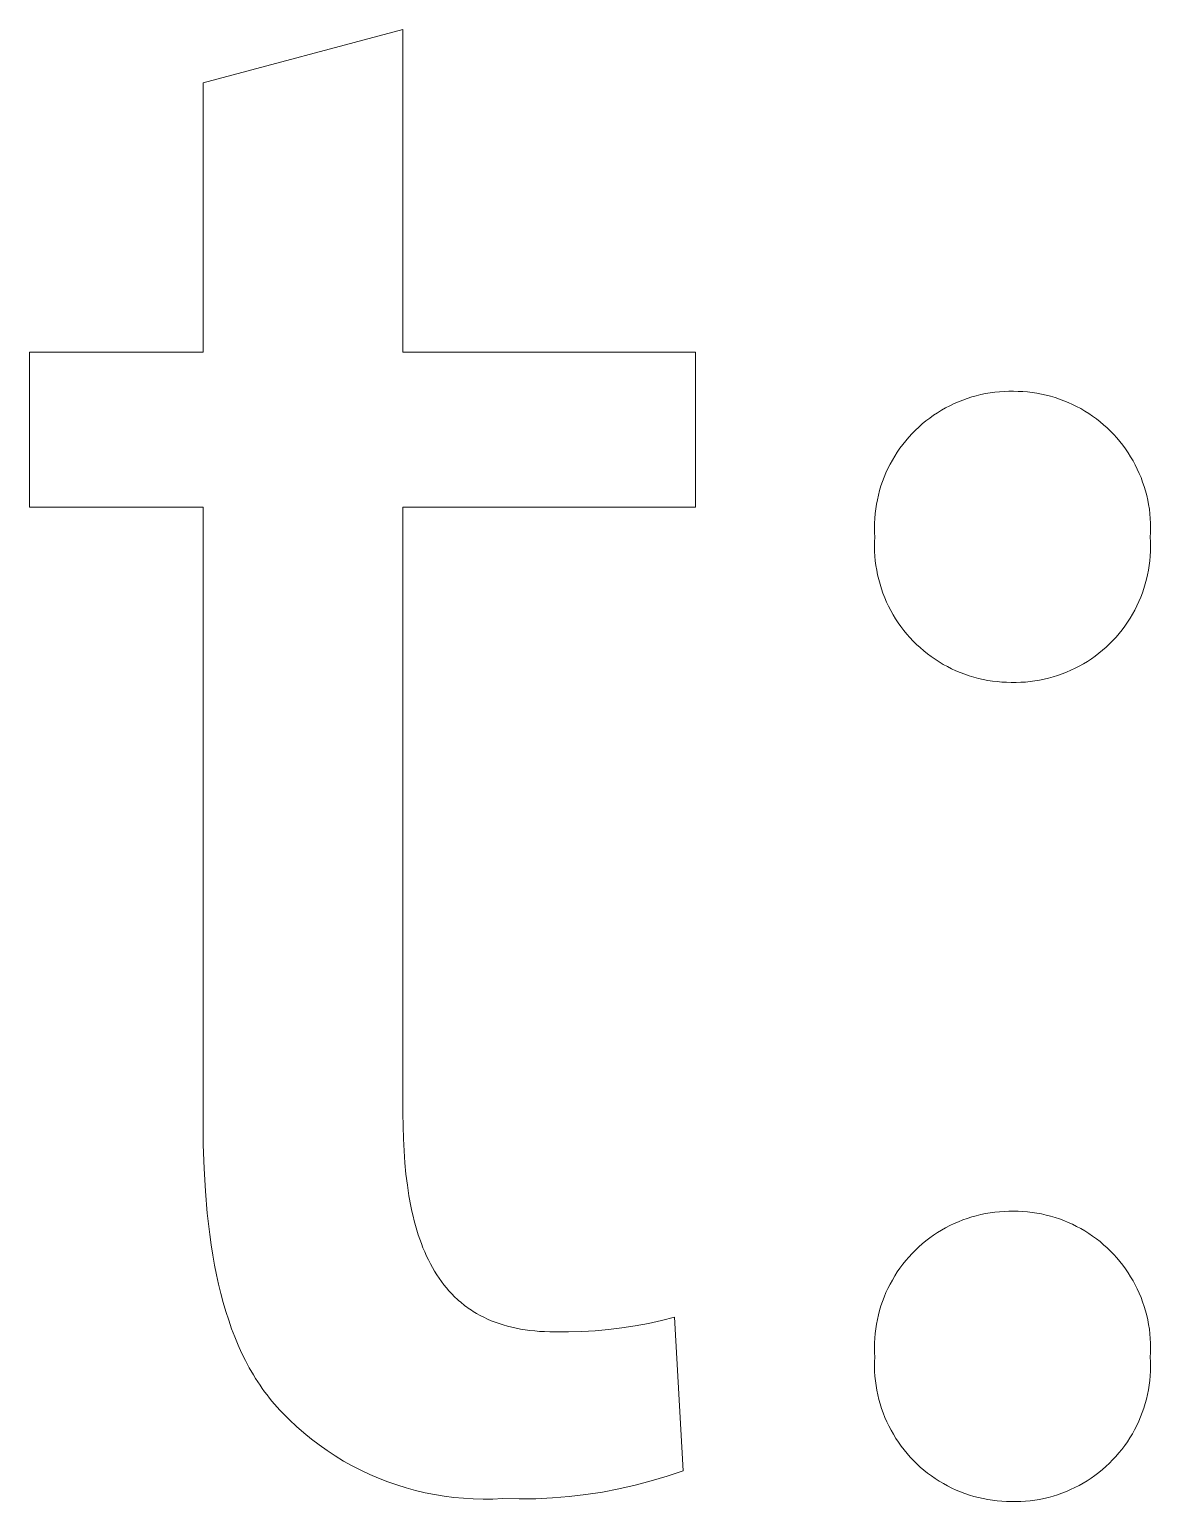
# Model space of a CAD drawing. Header units: millimetres. Extents: x 3269 to 7089, y 1744 to 4413.
# Drawn here: x 5793.03 to 5811.51, y 1911.49 to 1935.75 of the extents above; entities that cross this region are included whole.
import ezdxf

# ---------------------------------------------------------------- set-up
doc = ezdxf.new("R2010")
doc.units = ezdxf.units.MM
doc.header["$MEASUREMENT"] = 0
doc.layers.add('Domyślny', color=7, linetype='Continuous', true_color=0x000000)

msp = doc.modelspace()

# ---------------------------------------------------------------- linework, layer by layer
at = {"layer": 'Domyślny', "color": 18, "lineweight": 15, "true_color": 0x000000}
for p, q in [((5795.892, 1934.871), (5799.187, 1935.749)), ((5799.187, 1935.749), (5799.187, 1930.432)), ((5795.892, 1930.432), (5795.892, 1934.871)), ((5793.03, 1927.875), (5793.03, 1930.432)), ((5793.03, 1930.432), (5795.892, 1930.432)), ((5799.187, 1930.432), (5804.008, 1930.432)), ((5804.008, 1930.432), (5804.008, 1927.875)), ((5808.636, 1929.714), (5808.712, 1929.732)), ((5808.712, 1929.732), (5808.788, 1929.748)), ((5808.788, 1929.748), (5808.865, 1929.761)), ((5808.865, 1929.761), (5808.942, 1929.771)), ((5808.942, 1929.771), (5809.019, 1929.779)), ((5809.019, 1929.779), (5809.097, 1929.784)), ((5809.097, 1929.784), (5809.175, 1929.787)), ((5809.175, 1929.787), (5809.252, 1929.787)), ((5809.252, 1929.787), (5809.329, 1929.786)), ((5809.329, 1929.786), (5809.406, 1929.782)), ((5809.406, 1929.782), (5809.483, 1929.776)), ((5809.483, 1929.776), (5809.56, 1929.767)), ((5809.56, 1929.767), (5809.636, 1929.755)), ((5809.636, 1929.755), (5809.711, 1929.741)), ((5809.711, 1929.741), (5809.787, 1929.724)), ((5809.787, 1929.724), (5809.861, 1929.705)), ((5808.064, 1929.475), (5808.131, 1929.513)), ((5808.131, 1929.513), (5808.2, 1929.549)), ((5808.2, 1929.549), (5808.27, 1929.583)), ((5808.27, 1929.583), (5808.342, 1929.614)), ((5808.342, 1929.614), (5808.414, 1929.643)), ((5808.414, 1929.643), (5808.487, 1929.669)), ((5808.487, 1929.669), (5808.561, 1929.693)), ((5808.561, 1929.693), (5808.636, 1929.714)), ((5809.861, 1929.705), (5809.935, 1929.683)), ((5809.935, 1929.683), (5810.008, 1929.659)), ((5810.008, 1929.659), (5810.08, 1929.632)), ((5810.08, 1929.632), (5810.151, 1929.603)), ((5810.151, 1929.603), (5810.222, 1929.571)), ((5810.222, 1929.571), (5810.291, 1929.537)), ((5810.291, 1929.537), (5810.358, 1929.501)), ((5810.358, 1929.501), (5810.425, 1929.462)), ((5807.689, 1929.198), (5807.747, 1929.249)), ((5807.747, 1929.249), (5807.807, 1929.299)), ((5807.807, 1929.299), (5807.869, 1929.346)), ((5807.869, 1929.346), (5807.932, 1929.391)), ((5807.932, 1929.391), (5807.997, 1929.434)), ((5807.997, 1929.434), (5808.064, 1929.475)), ((5810.425, 1929.462), (5810.49, 1929.421)), ((5810.49, 1929.421), (5810.554, 1929.378)), ((5810.554, 1929.378), (5810.616, 1929.332)), ((5810.616, 1929.332), (5810.677, 1929.285)), ((5810.677, 1929.285), (5810.736, 1929.235)), ((5810.736, 1929.235), (5810.793, 1929.184)), ((5807.474, 1928.973), (5807.525, 1929.032)), ((5807.525, 1929.032), (5807.578, 1929.089)), ((5807.578, 1929.089), (5807.632, 1929.144)), ((5807.632, 1929.144), (5807.689, 1929.198)), ((5810.793, 1929.184), (5810.848, 1929.13)), ((5810.848, 1929.13), (5810.902, 1929.075)), ((5810.902, 1929.075), (5810.954, 1929.018)), ((5810.954, 1929.018), (5811.003, 1928.959)), ((5807.293, 1928.72), (5807.335, 1928.786)), ((5807.335, 1928.786), (5807.379, 1928.85)), ((5807.379, 1928.85), (5807.426, 1928.912)), ((5807.426, 1928.912), (5807.474, 1928.973)), ((5811.003, 1928.959), (5811.051, 1928.899)), ((5811.051, 1928.899), (5811.097, 1928.837)), ((5811.097, 1928.837), (5811.14, 1928.773)), ((5811.14, 1928.773), (5811.181, 1928.708)), ((5807.148, 1928.445), (5807.181, 1928.516)), ((5807.181, 1928.516), (5807.216, 1928.585)), ((5807.216, 1928.585), (5807.253, 1928.653)), ((5807.253, 1928.653), (5807.293, 1928.72)), ((5811.181, 1928.708), (5811.22, 1928.642)), ((5811.22, 1928.642), (5811.257, 1928.574)), ((5811.257, 1928.574), (5811.291, 1928.505)), ((5807.065, 1928.227), (5807.091, 1928.301)), ((5807.091, 1928.301), (5807.118, 1928.373)), ((5807.118, 1928.373), (5807.148, 1928.445)), ((5811.291, 1928.505), (5811.323, 1928.435)), ((5811.323, 1928.435), (5811.352, 1928.364)), ((5811.352, 1928.364), (5811.379, 1928.292)), ((5811.379, 1928.292), (5811.404, 1928.219)), ((5807.006, 1928.001), (5807.023, 1928.077)), ((5807.023, 1928.077), (5807.043, 1928.152)), ((5807.043, 1928.152), (5807.065, 1928.227)), ((5811.404, 1928.219), (5811.426, 1928.145)), ((5811.426, 1928.145), (5811.445, 1928.07)), ((5811.445, 1928.07), (5811.462, 1927.995)), ((5795.892, 1927.875), (5793.03, 1927.875)), ((5795.892, 1917.775), (5795.892, 1927.875)), ((5804.008, 1927.875), (5799.187, 1927.875)), ((5799.187, 1927.875), (5799.187, 1917.889)), ((5806.969, 1927.771), (5806.979, 1927.848)), ((5806.979, 1927.848), (5806.991, 1927.925)), ((5806.991, 1927.925), (5807.006, 1928.001)), ((5811.462, 1927.995), (5811.477, 1927.92)), ((5811.477, 1927.92), (5811.489, 1927.843)), ((5811.489, 1927.843), (5811.498, 1927.767)), ((5806.957, 1927.538), (5806.959, 1927.616)), ((5806.959, 1927.46), (5806.957, 1927.538)), ((5806.959, 1927.616), (5806.963, 1927.693)), ((5806.963, 1927.693), (5806.969, 1927.771)), ((5811.498, 1927.767), (5811.504, 1927.69)), ((5811.504, 1927.69), (5811.508, 1927.613)), ((5811.508, 1927.613), (5811.509, 1927.536)), ((5811.509, 1927.536), (5811.508, 1927.459)), ((5806.958, 1927.226), (5806.959, 1927.304)), ((5806.963, 1927.382), (5806.959, 1927.46)), ((5806.959, 1927.304), (5806.963, 1927.382)), ((5811.508, 1927.459), (5811.504, 1927.382)), ((5811.504, 1927.382), (5811.508, 1927.305)), ((5811.508, 1927.305), (5811.509, 1927.227)), ((5806.96, 1927.148), (5806.958, 1927.226)), ((5806.965, 1927.069), (5806.96, 1927.148)), ((5806.972, 1926.991), (5806.965, 1927.069)), ((5811.504, 1927.072), (5811.497, 1926.995)), ((5811.508, 1927.15), (5811.504, 1927.072)), ((5811.509, 1927.227), (5811.508, 1927.15)), ((5806.982, 1926.914), (5806.972, 1926.991)), ((5806.995, 1926.837), (5806.982, 1926.914)), ((5807.011, 1926.76), (5806.995, 1926.837)), ((5811.476, 1926.841), (5811.461, 1926.765)), ((5811.488, 1926.918), (5811.476, 1926.841)), ((5811.497, 1926.995), (5811.488, 1926.918)), ((5807.029, 1926.684), (5807.011, 1926.76)), ((5807.05, 1926.608), (5807.029, 1926.684)), ((5807.073, 1926.533), (5807.05, 1926.608)), ((5811.423, 1926.614), (5811.401, 1926.54)), ((5811.443, 1926.689), (5811.423, 1926.614)), ((5811.461, 1926.765), (5811.443, 1926.689)), ((5807.099, 1926.459), (5807.073, 1926.533)), ((5807.127, 1926.386), (5807.099, 1926.459)), ((5807.158, 1926.315), (5807.127, 1926.386)), ((5811.348, 1926.394), (5811.318, 1926.322)), ((5811.376, 1926.466), (5811.348, 1926.394)), ((5811.401, 1926.54), (5811.376, 1926.466)), ((5807.192, 1926.244), (5807.158, 1926.315)), ((5807.228, 1926.174), (5807.192, 1926.244)), ((5807.266, 1926.106), (5807.228, 1926.174)), ((5807.307, 1926.039), (5807.266, 1926.106)), ((5811.213, 1926.115), (5811.173, 1926.048)), ((5811.25, 1926.183), (5811.213, 1926.115)), ((5811.285, 1926.252), (5811.25, 1926.183)), ((5811.318, 1926.322), (5811.285, 1926.252)), ((5807.35, 1925.974), (5807.307, 1926.039)), ((5807.395, 1925.91), (5807.35, 1925.974)), ((5807.443, 1925.847), (5807.395, 1925.91)), ((5807.492, 1925.787), (5807.443, 1925.847)), ((5811.04, 1925.857), (5810.991, 1925.796)), ((5811.086, 1925.919), (5811.04, 1925.857)), ((5811.131, 1925.983), (5811.086, 1925.919)), ((5811.173, 1926.048), (5811.131, 1925.983)), ((5807.544, 1925.728), (5807.492, 1925.787)), ((5807.598, 1925.671), (5807.544, 1925.728)), ((5807.653, 1925.616), (5807.598, 1925.671)), ((5807.711, 1925.563), (5807.653, 1925.616)), ((5810.833, 1925.625), (5810.777, 1925.572)), ((5810.888, 1925.68), (5810.833, 1925.625)), ((5810.941, 1925.737), (5810.888, 1925.68)), ((5810.991, 1925.796), (5810.941, 1925.737)), ((5807.77, 1925.511), (5807.711, 1925.563)), ((5807.831, 1925.462), (5807.77, 1925.511)), ((5807.894, 1925.415), (5807.831, 1925.462)), ((5807.958, 1925.371), (5807.894, 1925.415)), ((5808.024, 1925.328), (5807.958, 1925.371)), ((5810.533, 1925.38), (5810.468, 1925.337)), ((5810.596, 1925.425), (5810.533, 1925.38)), ((5810.658, 1925.472), (5810.596, 1925.425)), ((5810.718, 1925.521), (5810.658, 1925.472)), ((5810.777, 1925.572), (5810.718, 1925.521)), ((5808.091, 1925.288), (5808.024, 1925.328)), ((5808.16, 1925.251), (5808.091, 1925.288)), ((5808.23, 1925.215), (5808.16, 1925.251)), ((5808.301, 1925.182), (5808.23, 1925.215)), ((5808.373, 1925.152), (5808.301, 1925.182)), ((5808.446, 1925.124), (5808.373, 1925.152)), ((5808.521, 1925.099), (5808.446, 1925.124)), ((5810.052, 1925.131), (5809.978, 1925.105)), ((5810.124, 1925.159), (5810.052, 1925.131)), ((5810.195, 1925.19), (5810.124, 1925.159)), ((5810.265, 1925.223), (5810.195, 1925.19)), ((5810.334, 1925.259), (5810.265, 1925.223)), ((5810.402, 1925.297), (5810.334, 1925.259)), ((5810.468, 1925.337), (5810.402, 1925.297)), ((5808.596, 1925.076), (5808.521, 1925.099)), ((5808.671, 1925.056), (5808.596, 1925.076)), ((5808.748, 1925.039), (5808.671, 1925.056)), ((5808.825, 1925.024), (5808.748, 1925.039)), ((5808.902, 1925.012), (5808.825, 1925.024)), ((5808.98, 1925.003), (5808.902, 1925.012)), ((5809.058, 1924.996), (5808.98, 1925.003)), ((5809.136, 1924.992), (5809.058, 1924.996)), ((5809.214, 1924.991), (5809.136, 1924.992)), ((5809.292, 1924.99), (5809.214, 1924.991)), ((5809.369, 1924.992), (5809.292, 1924.99)), ((5809.447, 1924.997), (5809.369, 1924.992)), ((5809.524, 1925.005), (5809.447, 1924.997)), ((5809.601, 1925.015), (5809.524, 1925.005)), ((5809.678, 1925.027), (5809.601, 1925.015)), ((5809.754, 1925.043), (5809.678, 1925.027)), ((5809.829, 1925.061), (5809.754, 1925.043)), ((5809.904, 1925.082), (5809.829, 1925.061)), ((5809.978, 1925.105), (5809.904, 1925.082)), ((5799.187, 1917.889), (5799.189, 1917.677)), ((5795.896, 1917.373), (5795.892, 1917.775)), ((5799.189, 1917.677), (5799.194, 1917.471)), ((5795.909, 1916.984), (5795.896, 1917.373)), ((5799.194, 1917.471), (5799.204, 1917.271)), ((5799.204, 1917.271), (5799.218, 1917.077)), ((5795.93, 1916.607), (5795.909, 1916.984)), ((5799.218, 1917.077), (5799.236, 1916.889)), ((5799.236, 1916.889), (5799.259, 1916.707)), ((5799.259, 1916.707), (5799.286, 1916.531)), ((5795.961, 1916.243), (5795.93, 1916.607)), ((5799.286, 1916.531), (5799.317, 1916.361)), ((5796.001, 1915.892), (5795.961, 1916.243)), ((5799.317, 1916.361), (5799.334, 1916.278)), ((5799.334, 1916.278), (5799.353, 1916.197)), ((5799.353, 1916.197), (5799.373, 1916.118)), ((5808.414, 1916.134), (5808.487, 1916.16)), ((5808.487, 1916.16), (5808.561, 1916.183)), ((5808.561, 1916.183), (5808.636, 1916.204)), ((5808.636, 1916.204), (5808.712, 1916.223)), ((5808.712, 1916.223), (5808.788, 1916.239)), ((5808.788, 1916.239), (5808.865, 1916.252)), ((5808.865, 1916.252), (5808.942, 1916.262)), ((5808.942, 1916.262), (5809.019, 1916.27)), ((5809.019, 1916.27), (5809.097, 1916.275)), ((5809.097, 1916.275), (5809.175, 1916.278)), ((5809.175, 1916.278), (5809.252, 1916.277)), ((5809.252, 1916.277), (5809.329, 1916.276)), ((5809.329, 1916.276), (5809.406, 1916.273)), ((5809.406, 1916.273), (5809.483, 1916.266)), ((5809.483, 1916.266), (5809.56, 1916.258)), ((5809.56, 1916.258), (5809.636, 1916.246)), ((5809.636, 1916.246), (5809.711, 1916.232)), ((5809.711, 1916.232), (5809.787, 1916.215)), ((5809.787, 1916.215), (5809.861, 1916.196)), ((5809.861, 1916.196), (5809.935, 1916.174)), ((5809.935, 1916.174), (5810.008, 1916.15)), ((5810.008, 1916.15), (5810.08, 1916.123)), ((5799.373, 1916.118), (5799.394, 1916.04)), ((5799.394, 1916.04), (5799.416, 1915.963)), ((5799.416, 1915.963), (5799.439, 1915.889)), ((5807.932, 1915.882), (5807.997, 1915.925)), ((5807.997, 1915.925), (5808.064, 1915.966)), ((5808.064, 1915.966), (5808.131, 1916.004)), ((5808.131, 1916.004), (5808.2, 1916.04)), ((5808.2, 1916.04), (5808.27, 1916.074)), ((5808.27, 1916.074), (5808.342, 1916.105)), ((5808.342, 1916.105), (5808.414, 1916.134)), ((5810.08, 1916.123), (5810.151, 1916.094)), ((5810.151, 1916.094), (5810.222, 1916.062)), ((5810.222, 1916.062), (5810.291, 1916.028)), ((5810.291, 1916.028), (5810.358, 1915.991)), ((5810.358, 1915.991), (5810.425, 1915.953)), ((5810.425, 1915.953), (5810.49, 1915.912)), ((5810.49, 1915.912), (5810.554, 1915.869)), ((5796.025, 1915.722), (5796.001, 1915.892)), ((5796.052, 1915.555), (5796.025, 1915.722)), ((5799.439, 1915.889), (5799.464, 1915.815)), ((5799.464, 1915.815), (5799.49, 1915.744)), ((5799.49, 1915.744), (5799.517, 1915.674)), ((5799.517, 1915.674), (5799.545, 1915.606)), ((5807.632, 1915.635), (5807.689, 1915.689)), ((5807.689, 1915.689), (5807.747, 1915.74)), ((5807.747, 1915.74), (5807.807, 1915.79)), ((5807.807, 1915.79), (5807.869, 1915.837)), ((5807.869, 1915.837), (5807.932, 1915.882)), ((5810.554, 1915.869), (5810.616, 1915.823)), ((5810.616, 1915.823), (5810.677, 1915.776)), ((5810.677, 1915.776), (5810.736, 1915.726)), ((5810.736, 1915.726), (5810.793, 1915.675)), ((5810.793, 1915.675), (5810.848, 1915.621)), ((5796.081, 1915.391), (5796.052, 1915.555)), ((5799.545, 1915.606), (5799.575, 1915.539)), ((5799.575, 1915.539), (5799.606, 1915.474)), ((5799.606, 1915.474), (5799.638, 1915.411)), ((5799.638, 1915.411), (5799.672, 1915.349)), ((5807.426, 1915.403), (5807.474, 1915.464)), ((5807.474, 1915.464), (5807.525, 1915.523)), ((5807.525, 1915.523), (5807.578, 1915.58)), ((5807.578, 1915.58), (5807.632, 1915.635)), ((5810.848, 1915.621), (5810.902, 1915.566)), ((5810.902, 1915.566), (5810.954, 1915.509)), ((5810.954, 1915.509), (5811.003, 1915.45)), ((5811.003, 1915.45), (5811.051, 1915.39)), ((5796.113, 1915.231), (5796.081, 1915.391)), ((5796.147, 1915.074), (5796.113, 1915.231)), ((5799.672, 1915.349), (5799.707, 1915.289)), ((5799.707, 1915.289), (5799.743, 1915.231)), ((5799.743, 1915.231), (5799.781, 1915.174)), ((5799.781, 1915.174), (5799.82, 1915.119)), ((5807.253, 1915.144), (5807.293, 1915.211)), ((5807.293, 1915.211), (5807.335, 1915.277)), ((5807.335, 1915.277), (5807.379, 1915.34)), ((5807.379, 1915.34), (5807.426, 1915.403)), ((5811.051, 1915.39), (5811.097, 1915.327)), ((5811.097, 1915.327), (5811.14, 1915.264)), ((5811.14, 1915.264), (5811.181, 1915.199)), ((5811.181, 1915.199), (5811.22, 1915.132)), ((5796.185, 1914.921), (5796.147, 1915.074)), ((5799.82, 1915.119), (5799.86, 1915.066)), ((5799.86, 1915.066), (5799.902, 1915.014)), ((5799.902, 1915.014), (5799.945, 1914.964)), ((5799.945, 1914.964), (5799.99, 1914.916)), ((5807.118, 1914.864), (5807.148, 1914.936)), ((5807.148, 1914.936), (5807.181, 1915.006)), ((5807.181, 1915.006), (5807.216, 1915.076)), ((5807.216, 1915.076), (5807.253, 1915.144)), ((5811.22, 1915.132), (5811.257, 1915.065)), ((5811.257, 1915.065), (5811.291, 1914.996)), ((5811.291, 1914.996), (5811.323, 1914.926)), ((5811.323, 1914.926), (5811.352, 1914.854)), ((5796.225, 1914.771), (5796.185, 1914.921)), ((5796.268, 1914.624), (5796.225, 1914.771)), ((5799.99, 1914.916), (5800.036, 1914.869)), ((5800.036, 1914.869), (5800.084, 1914.825)), ((5800.084, 1914.825), (5800.108, 1914.803)), ((5800.108, 1914.803), (5800.133, 1914.782)), ((5800.133, 1914.782), (5800.158, 1914.761)), ((5800.158, 1914.761), (5800.183, 1914.74)), ((5800.183, 1914.74), (5800.209, 1914.72)), ((5800.209, 1914.72), (5800.235, 1914.701)), ((5800.235, 1914.701), (5800.262, 1914.682)), ((5800.262, 1914.682), (5800.288, 1914.663)), ((5807.043, 1914.643), (5807.065, 1914.718)), ((5807.065, 1914.718), (5807.091, 1914.791)), ((5807.091, 1914.791), (5807.118, 1914.864)), ((5811.352, 1914.854), (5811.379, 1914.782)), ((5811.379, 1914.782), (5811.404, 1914.709)), ((5811.404, 1914.709), (5811.426, 1914.636)), ((5796.314, 1914.481), (5796.268, 1914.624)), ((5796.363, 1914.342), (5796.314, 1914.481)), ((5800.288, 1914.663), (5800.316, 1914.645)), ((5800.316, 1914.645), (5800.343, 1914.627)), ((5800.343, 1914.627), (5800.371, 1914.61)), ((5800.371, 1914.61), (5800.4, 1914.593)), ((5800.4, 1914.593), (5800.458, 1914.56)), ((5800.458, 1914.56), (5800.518, 1914.53)), ((5800.518, 1914.53), (5800.579, 1914.501)), ((5800.579, 1914.501), (5800.641, 1914.474)), ((5800.641, 1914.474), (5800.706, 1914.449)), ((5800.706, 1914.449), (5800.772, 1914.425)), ((5803.233, 1914.429), (5803.45, 1914.476)), ((5803.45, 1914.476), (5803.664, 1914.531)), ((5803.664, 1914.531), (5803.804, 1912)), ((5806.991, 1914.416), (5807.006, 1914.492)), ((5807.006, 1914.492), (5807.023, 1914.568)), ((5807.023, 1914.568), (5807.043, 1914.643)), ((5811.426, 1914.636), (5811.445, 1914.561)), ((5811.445, 1914.561), (5811.462, 1914.486)), ((5811.462, 1914.486), (5811.477, 1914.41)), ((5796.415, 1914.206), (5796.363, 1914.342)), ((5796.47, 1914.073), (5796.415, 1914.206)), ((5800.772, 1914.425), (5800.839, 1914.404)), ((5800.839, 1914.404), (5800.908, 1914.384)), ((5800.908, 1914.384), (5800.979, 1914.366)), ((5800.979, 1914.366), (5801.052, 1914.35)), ((5801.052, 1914.35), (5801.126, 1914.336)), ((5801.126, 1914.336), (5801.202, 1914.324)), ((5801.202, 1914.324), (5801.279, 1914.313)), ((5801.279, 1914.313), (5801.358, 1914.305)), ((5801.358, 1914.305), (5801.439, 1914.298)), ((5801.439, 1914.298), (5801.522, 1914.293)), ((5801.522, 1914.293), (5801.606, 1914.29)), ((5801.606, 1914.29), (5801.693, 1914.289)), ((5801.693, 1914.289), (5801.914, 1914.288)), ((5801.914, 1914.288), (5802.135, 1914.294)), ((5802.135, 1914.294), (5802.357, 1914.307)), ((5802.357, 1914.307), (5802.577, 1914.327)), ((5802.577, 1914.327), (5802.797, 1914.354)), ((5802.797, 1914.354), (5803.016, 1914.388)), ((5803.016, 1914.388), (5803.233, 1914.429)), ((5806.963, 1914.184), (5806.969, 1914.262)), ((5806.969, 1914.262), (5806.979, 1914.339)), ((5806.979, 1914.339), (5806.991, 1914.416)), ((5811.477, 1914.41), (5811.489, 1914.334)), ((5811.489, 1914.334), (5811.498, 1914.258)), ((5811.498, 1914.258), (5811.504, 1914.181)), ((5796.528, 1913.945), (5796.47, 1914.073)), ((5806.957, 1914.029), (5806.959, 1914.107)), ((5806.959, 1913.951), (5806.957, 1914.029)), ((5806.959, 1914.107), (5806.963, 1914.184)), ((5811.504, 1914.181), (5811.508, 1914.104)), ((5811.508, 1914.104), (5811.509, 1914.027)), ((5811.509, 1914.027), (5811.508, 1913.95)), ((5796.59, 1913.82), (5796.528, 1913.945)), ((5796.654, 1913.698), (5796.59, 1913.82)), ((5806.963, 1913.873), (5806.959, 1913.951)), ((5806.959, 1913.717), (5806.96, 1913.795)), ((5806.961, 1913.639), (5806.959, 1913.717)), ((5806.96, 1913.795), (5806.963, 1913.873)), ((5811.508, 1913.95), (5811.504, 1913.873)), ((5811.504, 1913.873), (5811.508, 1913.796)), ((5811.509, 1913.719), (5811.507, 1913.641)), ((5811.508, 1913.796), (5811.509, 1913.719)), ((5796.722, 1913.581), (5796.654, 1913.698)), ((5796.758, 1913.523), (5796.722, 1913.581)), ((5796.794, 1913.467), (5796.758, 1913.523)), ((5806.966, 1913.561), (5806.961, 1913.639)), ((5806.974, 1913.484), (5806.966, 1913.561)), ((5806.984, 1913.406), (5806.974, 1913.484)), ((5811.496, 1913.487), (5811.486, 1913.41)), ((5811.503, 1913.564), (5811.496, 1913.487)), ((5811.507, 1913.641), (5811.503, 1913.564)), ((5796.831, 1913.411), (5796.794, 1913.467)), ((5796.868, 1913.356), (5796.831, 1913.411)), ((5796.907, 1913.303), (5796.868, 1913.356)), ((5796.947, 1913.25), (5796.907, 1913.303)), ((5796.987, 1913.198), (5796.947, 1913.25)), ((5806.997, 1913.329), (5806.984, 1913.406)), ((5807.013, 1913.253), (5806.997, 1913.329)), ((5807.031, 1913.177), (5807.013, 1913.253)), ((5811.459, 1913.258), (5811.441, 1913.182)), ((5811.474, 1913.334), (5811.459, 1913.258)), ((5811.486, 1913.41), (5811.474, 1913.334)), ((5797.028, 1913.147), (5796.987, 1913.198)), ((5797.07, 1913.097), (5797.028, 1913.147)), ((5797.113, 1913.049), (5797.07, 1913.097)), ((5797.157, 1913.001), (5797.113, 1913.049)), ((5797.202, 1912.954), (5797.157, 1913.001)), ((5807.052, 1913.102), (5807.031, 1913.177)), ((5807.076, 1913.027), (5807.052, 1913.102)), ((5807.102, 1912.954), (5807.076, 1913.027)), ((5811.398, 1913.034), (5811.373, 1912.961)), ((5811.421, 1913.108), (5811.398, 1913.034)), ((5811.441, 1913.182), (5811.421, 1913.108)), ((5797.316, 1912.84), (5797.202, 1912.954)), ((5797.433, 1912.73), (5797.316, 1912.84)), ((5807.13, 1912.881), (5807.102, 1912.954)), ((5807.162, 1912.809), (5807.13, 1912.881)), ((5807.195, 1912.739), (5807.162, 1912.809)), ((5811.282, 1912.747), (5811.247, 1912.678)), ((5811.315, 1912.817), (5811.282, 1912.747)), ((5811.345, 1912.888), (5811.315, 1912.817)), ((5811.373, 1912.961), (5811.345, 1912.888)), ((5797.554, 1912.624), (5797.433, 1912.73)), ((5797.678, 1912.523), (5797.554, 1912.624)), ((5797.806, 1912.426), (5797.678, 1912.523)), ((5807.231, 1912.67), (5807.195, 1912.739)), ((5807.27, 1912.602), (5807.231, 1912.67)), ((5807.31, 1912.535), (5807.27, 1912.602)), ((5807.354, 1912.47), (5807.31, 1912.535)), ((5811.169, 1912.544), (5811.127, 1912.479)), ((5811.209, 1912.61), (5811.169, 1912.544)), ((5811.247, 1912.678), (5811.209, 1912.61)), ((5797.938, 1912.334), (5797.806, 1912.426)), ((5798.072, 1912.246), (5797.938, 1912.334)), ((5807.399, 1912.407), (5807.354, 1912.47)), ((5807.446, 1912.345), (5807.399, 1912.407)), ((5807.496, 1912.284), (5807.446, 1912.345)), ((5807.548, 1912.226), (5807.496, 1912.284)), ((5810.988, 1912.294), (5810.937, 1912.235)), ((5811.036, 1912.354), (5810.988, 1912.294)), ((5811.083, 1912.416), (5811.036, 1912.354)), ((5811.127, 1912.479), (5811.083, 1912.416)), ((5798.209, 1912.162), (5798.072, 1912.246)), ((5798.35, 1912.084), (5798.209, 1912.162)), ((5798.492, 1912.011), (5798.35, 1912.084)), ((5807.601, 1912.169), (5807.548, 1912.226)), ((5807.657, 1912.114), (5807.601, 1912.169)), ((5807.714, 1912.061), (5807.657, 1912.114)), ((5807.774, 1912.011), (5807.714, 1912.061)), ((5810.715, 1912.02), (5810.655, 1911.971)), ((5810.773, 1912.071), (5810.715, 1912.02)), ((5810.83, 1912.124), (5810.773, 1912.071)), ((5810.884, 1912.179), (5810.83, 1912.124)), ((5810.937, 1912.235), (5810.884, 1912.179)), ((5798.638, 1911.942), (5798.492, 1912.011)), ((5798.785, 1911.879), (5798.638, 1911.942)), ((5798.935, 1911.82), (5798.785, 1911.879)), ((5799.086, 1911.767), (5798.935, 1911.82)), ((5803.279, 1911.833), (5803.013, 1911.763)), ((5803.543, 1911.912), (5803.279, 1911.833)), ((5803.804, 1912), (5803.543, 1911.912)), ((5807.835, 1911.962), (5807.774, 1912.011)), ((5807.897, 1911.915), (5807.835, 1911.962)), ((5807.961, 1911.871), (5807.897, 1911.915)), ((5808.027, 1911.829), (5807.961, 1911.871)), ((5808.094, 1911.789), (5808.027, 1911.829)), ((5808.163, 1911.752), (5808.094, 1911.789)), ((5810.399, 1911.797), (5810.331, 1911.759)), ((5810.465, 1911.837), (5810.399, 1911.797)), ((5810.53, 1911.88), (5810.465, 1911.837)), ((5810.593, 1911.924), (5810.53, 1911.88)), ((5810.655, 1911.971), (5810.593, 1911.924)), ((5799.24, 1911.72), (5799.086, 1911.767)), ((5799.394, 1911.677), (5799.24, 1911.72)), ((5799.551, 1911.64), (5799.394, 1911.677)), ((5799.708, 1911.608), (5799.551, 1911.64)), ((5799.867, 1911.582), (5799.708, 1911.608)), ((5800.026, 1911.562), (5799.867, 1911.582)), ((5800.186, 1911.547), (5800.026, 1911.562)), ((5800.346, 1911.537), (5800.186, 1911.547)), ((5800.507, 1911.533), (5800.346, 1911.537)), ((5800.667, 1911.535), (5800.507, 1911.533)), ((5800.828, 1911.542), (5800.667, 1911.535)), ((5801.103, 1911.536), (5800.828, 1911.542)), ((5801.378, 1911.54), (5801.103, 1911.536)), ((5801.653, 1911.554), (5801.378, 1911.54)), ((5801.928, 1911.577), (5801.653, 1911.554)), ((5802.201, 1911.61), (5801.928, 1911.577)), ((5802.474, 1911.651), (5802.201, 1911.61)), ((5802.744, 1911.703), (5802.474, 1911.651)), ((5803.013, 1911.763), (5802.744, 1911.703)), ((5808.233, 1911.717), (5808.163, 1911.752)), ((5808.304, 1911.684), (5808.233, 1911.717)), ((5808.376, 1911.654), (5808.304, 1911.684)), ((5808.449, 1911.626), (5808.376, 1911.654)), ((5808.523, 1911.601), (5808.449, 1911.626)), ((5808.597, 1911.579), (5808.523, 1911.601)), ((5808.673, 1911.559), (5808.597, 1911.579)), ((5808.749, 1911.542), (5808.673, 1911.559)), ((5808.826, 1911.527), (5808.749, 1911.542)), ((5808.903, 1911.515), (5808.826, 1911.527)), ((5809.676, 1911.53), (5809.6, 1911.518)), ((5809.752, 1911.545), (5809.676, 1911.53)), ((5809.828, 1911.563), (5809.752, 1911.545)), ((5809.902, 1911.584), (5809.828, 1911.563)), ((5809.976, 1911.607), (5809.902, 1911.584)), ((5810.049, 1911.632), (5809.976, 1911.607)), ((5810.121, 1911.66), (5810.049, 1911.632)), ((5810.192, 1911.691), (5810.121, 1911.66)), ((5810.262, 1911.724), (5810.192, 1911.691)), ((5810.331, 1911.759), (5810.262, 1911.724)), ((5808.98, 1911.506), (5808.903, 1911.515)), ((5809.058, 1911.499), (5808.98, 1911.506)), ((5809.136, 1911.496), (5809.058, 1911.499)), ((5809.214, 1911.495), (5809.136, 1911.496)), ((5809.292, 1911.494), (5809.214, 1911.495)), ((5809.369, 1911.496), (5809.292, 1911.494)), ((5809.446, 1911.5), (5809.369, 1911.496)), ((5809.523, 1911.508), (5809.446, 1911.5)), ((5809.6, 1911.518), (5809.523, 1911.508))]:
    msp.add_line(p, q, dxfattribs=at)

doc.saveas('drawing.dxf')
